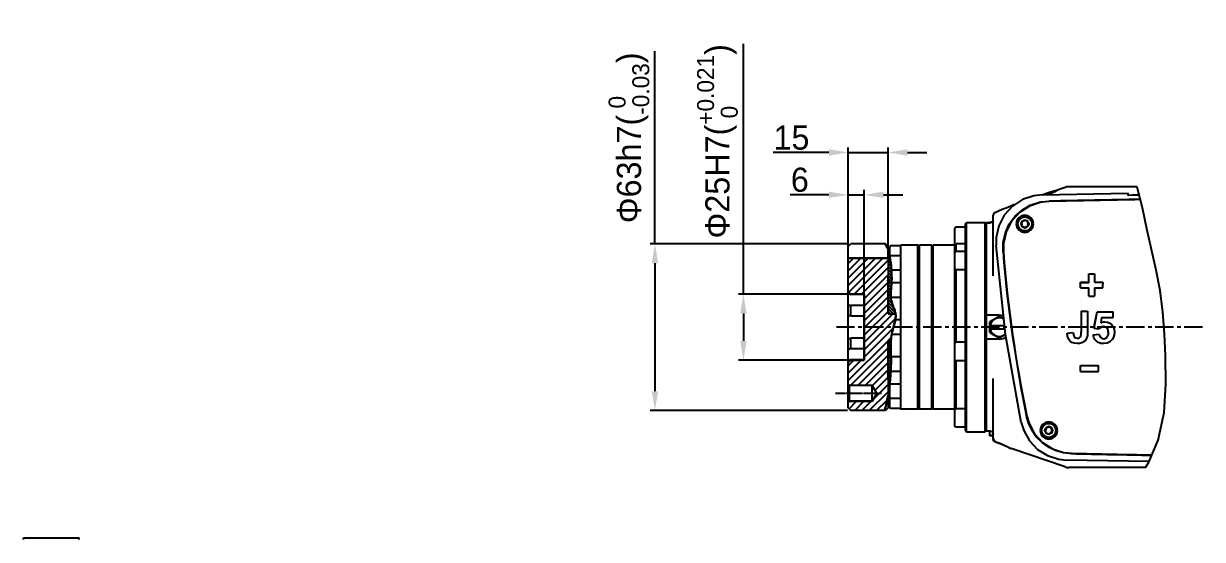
# Model space of a CAD drawing. Header units: millimetres. Extents: x 4086 to 10416, y 123 to 1549.
# Drawn here: x 7366.2 to 7854.1, y 945.1 to 1158.5 of the extents above; entities that cross this region are included whole.
import ezdxf

# ---------------------------------------------------------------- set-up
doc = ezdxf.new("R2010")
doc.units = ezdxf.units.MM
doc.linetypes.add('CENTER', pattern=[0.6, 0.375, -0.075, 0.075, -0.075])
doc.layers.add('外形图', color=7, linetype='Continuous')
doc.layers.add('尺寸标注', color=7, linetype='Continuous')
doc.styles.add('思源黑', font='SourceHanSansCN-Normal.ttf')
doc.dimstyles.new('尺寸标注_1_4比例中六', dxfattribs={"dimtxt": 10, "dimasz": 8, "dimexe": 2, "dimexo": 1.5, "dimgap": 1, "dimtad": 1, "dimdec": 1, "dimlfac": 4, "dimdsep": 46, "dimtxsty": '思源黑', "dimcen": 0.09, "dimadec": 0, "dimazin": 0, "dimtp": 0.01, "dimtm": 0.01, "dimtfac": 1, "dimtdec": 1, "dimtofl": 0, "dimtmove": 0, "dimatfit": 3, "dimfxl": 1, "dimtolj": 1, "dimarcsym": 0})
doc.dimstyles.new('尺寸标注_1_6比例中六', dxfattribs={"dimtxt": 10, "dimasz": 8, "dimexe": 2, "dimexo": 1.5, "dimgap": 1, "dimtad": 1, "dimdec": 1, "dimlfac": 6, "dimdsep": 46, "dimtxsty": '思源黑', "dimcen": 0.09, "dimadec": 0, "dimazin": 0, "dimtp": 0.01, "dimtm": 0.01, "dimtfac": 1, "dimtdec": 1, "dimtofl": 0, "dimtmove": 0, "dimatfit": 3, "dimfxl": 1, "dimtolj": 1, "dimarcsym": 0})

# ---------------------------------------------------------------- blocks, each defined once
blk = doc.blocks.new('*D810')
at = {"layer": 'Defpoints', "color": 0}
for p in [(7723.96, 1105.22), (7707.52, 1060.46), (7723.96, 1060.46)]:
    blk.add_point(p, dxfattribs=at)
at = {"layer": '尺寸标注', "color": 0, "lineweight": -2}
for p, q in [((7699.52, 1105.22), (7676.47, 1105.22)), ((7707.52, 1061.96), (7707.52, 1107.22)), ((7723.96, 1061.96), (7723.96, 1107.22)), ((7731.96, 1105.22), (7739.96, 1105.22))]:
    blk.add_line(p, q, dxfattribs=at)
at = {"layer": '尺寸标注', "color": 0}
for points in [[(7699.52, 1103.89), (7699.52, 1106.56), (7707.52, 1105.22)], [(7731.96, 1106.56), (7731.96, 1103.89), (7723.96, 1105.22)]]:
    blk.add_solid(points, dxfattribs=at)
at = {"layer": '尺寸标注', "color": 0, "insert": (7684, 1111.31), "char_height": 10, "attachment_point": 5, "rotation": 360, "style": '思源黑'}
blk.add_mtext('\\A1;15', dxfattribs=at)
blk = doc.blocks.new('*D811')
at = {"layer": 'Defpoints', "color": 0}
for p in [(7707.52, 1087.69), (7707.52, 1050.67), (7714.09, 1041.47)]:
    blk.add_point(p, dxfattribs=at)
at = {"layer": '尺寸标注', "color": 0, "lineweight": -2}
for p, q in [((7707.52, 1052.17), (7707.52, 1089.69)), ((7714.09, 1042.97), (7714.09, 1089.69)), ((7699.52, 1087.69), (7683.4, 1087.69)), ((7722.09, 1087.69), (7730.09, 1087.69))]:
    blk.add_line(p, q, dxfattribs=at)
at = {"layer": '尺寸标注', "color": 0}
for points in [[(7699.52, 1086.36), (7699.52, 1089.02), (7707.52, 1087.69)], [(7722.09, 1089.02), (7722.09, 1086.36), (7714.09, 1087.69)]]:
    blk.add_solid(points, dxfattribs=at)
at = {"layer": '尺寸标注', "color": 0, "insert": (7687.46, 1093.87), "char_height": 10, "attachment_point": 5, "style": '思源黑'}
blk.add_mtext('\\A1;6', dxfattribs=at)
blk = doc.blocks.new('*D812')
at = {"layer": 'Defpoints', "color": 0}
for p in [(7714.1, 1046.62), (7664.1, 1019.23), (7714.87, 1019.23)]:
    blk.add_point(p, dxfattribs=at)
at = {"layer": '外形图', "color": 0, "lineweight": -2}
for p, q in [((7664.1, 1046.62), (7664.1, 1150.19)), ((7712.6, 1046.62), (7662.1, 1046.62)), ((7664.1, 1038.62), (7664.1, 1027.23)), ((7713.37, 1019.23), (7662.1, 1019.23))]:
    blk.add_line(p, q, dxfattribs=at)
at = {"layer": '外形图', "color": 0}
for points in [[(7665.44, 1038.62), (7662.77, 1038.62), (7664.1, 1046.62)], [(7662.77, 1027.23), (7665.44, 1027.23), (7664.1, 1019.23)]]:
    blk.add_solid(points, dxfattribs=at)
at = {"layer": '外形图', "color": 0, "insert": (7653.35, 1109.83), "char_height": 10, "attachment_point": 5, "rotation": 90, "style": '思源黑'}
blk.add_mtext('\\A1;Φ25H7{\\A1;\\C0;({\\H0.7x;\\S+0.021^  0;})}', dxfattribs=at)
blk = doc.blocks.new('*D818')
at = {"color": 0, "lineweight": -2}
for p, q in [((7627.49, 1067.37), (7627.49, 1147.16)), ((7707.12, 1067.37), (7625.49, 1067.37)), ((7627.49, 1059.37), (7627.49, 1006.41)), ((7707.12, 998.41), (7625.49, 998.41))]:
    blk.add_line(p, q, dxfattribs=at)
at = {"color": 0}
for points in [[(7628.82, 1059.37), (7626.16, 1059.37), (7627.49, 1067.37)], [(7626.16, 1006.41), (7628.82, 1006.41), (7627.49, 998.41)]]:
    blk.add_solid(points, dxfattribs=at)
at = {"layer": 'Defpoints', "color": 0}
for p in [(7708.62, 1067.37), (7627.49, 998.41), (7708.62, 998.41)]:
    blk.add_point(p, dxfattribs=at)
at = {"color": 0, "insert": (7616.73, 1111.27), "char_height": 10, "attachment_point": 5, "rotation": 90, "style": '思源黑'}
blk.add_mtext('\\A1;\\A1;{Φ}63h7{\\C0;({\\H0.7x;\\S 0^ -0.03;})}', dxfattribs=at)

msp = doc.modelspace()

# ---------------------------------------------------------------- hatches: boundary and pattern name
at = {"layer": '外形图', "linetype": 'Continuous'}
h = msp.add_hatch(dxfattribs=at)
h.set_pattern_fill('DEFAULT__68', color=256, scale=0.25, style=0, pattern_type=0)
h.set_pattern_definition([(45, (6980.1777, 1396.4535), (-1.5120957, 1.5120957), [])])
edge = h.paths.add_edge_path(flags=0)
edge.add_line((7719.357, 1005.531), (7717.382, 1008.818))
edge.add_line((7717.382, 1008.818), (7708.068, 1008.818))
edge.add_line((7708.068, 1008.818), (7707.52, 1009.366))
edge.add_line((7707.52, 1009.366), (7707.52, 1018.595))
edge.add_line((7707.52, 1018.595), (7708.616, 1019.228))
edge.add_line((7708.616, 1019.228), (7714.094, 1019.228))
edge.add_line((7714.094, 1019.228), (7714.094, 1046.622))
edge.add_line((7714.094, 1046.622), (7708.616, 1046.622))
edge.add_line((7708.616, 1046.622), (7707.52, 1047.254))
edge.add_line((7707.52, 1047.254), (7707.52, 1061.414))
edge.add_line((7707.52, 1061.414), (7723.956, 1061.414))
edge.add_line((7723.956, 1061.414), (7723.956, 1038.404))
edge.add_line((7723.956, 1038.404), (7727.07, 1038.404))
edge.add_spline(control_points=[(7727.07, 1038.404), (7727.132, 1038.033), (7727.186, 1037.258), (7727.057, 1036.032), (7726.725, 1034.63), (7726.247, 1033.104), (7725.75, 1031.427), (7725.352, 1029.564), (7725.201, 1028.175), (7725.15, 1027.446)], knot_values=[0, 0, 0, 0, 6.3965269, 12.7930538, 19.1895806, 25.5861075, 31.9826344, 38.3791613, 44.7756882, 44.7756882, 44.7756882, 44.7756882], weights=[1, 1, 1, 1, 1, 1, 1, 1, 1, 1], degree=3, periodic=0)
edge.add_line((7725.15, 1027.446), (7723.956, 1027.446))
edge.add_line((7723.956, 1027.446), (7723.956, 1004.657))
edge.add_spline(control_points=[(7723.956, 1004.657), (7723.815, 1003.845), (7723.518, 1002.3), (7723.045, 1000.224), (7722.672, 998.988), (7722.474, 998.409)], knot_values=[0, 0, 0, 0, 8.5704251, 17.1408502, 25.7112753, 25.7112753, 25.7112753, 25.7112753], weights=[1, 1, 1, 1, 1, 1], degree=3, periodic=0)
edge.add_line((7722.474, 998.409), (7708.616, 998.409))
edge.add_line((7708.616, 998.409), (7707.52, 999.504))
edge.add_line((7707.52, 999.504), (7707.52, 1001.696))
edge.add_line((7707.52, 1001.696), (7708.068, 1002.244))
edge.add_line((7708.068, 1002.244), (7717.382, 1002.244))
edge.add_line((7717.382, 1002.244), (7719.357, 1005.531))
h = msp.add_hatch(dxfattribs=at)
h.set_pattern_fill('DEFAULT__72', color=256, scale=0.25, style=0, pattern_type=0)
h.set_pattern_definition([(315, (6980.1777, 1396.4535), (0.6198494, 0.6198494), [])])
edge = h.paths.add_edge_path(flags=0)
edge.add_line((7724.723, 1060.045), (7725.063, 1060.045))
edge.add_spline(control_points=[(7725.063, 1060.045), (7725.17, 1059.045), (7725.34, 1057.071), (7725.491, 1054.004), (7725.455, 1051.377), (7725.257, 1049.025), (7725.034, 1046.899), (7725.054, 1045.017), (7725.41, 1043.297), (7726.135, 1041.399), (7726.756, 1039.806), (7726.989, 1038.848), (7727.07, 1038.404)], knot_values=[0, 0, 0, 0, 8.7901332, 17.5802665, 26.3703997, 35.1605329, 43.9506661, 52.7407994, 61.5309326, 70.3210658, 79.1111991, 87.9013323, 87.9013323, 87.9013323, 87.9013323], weights=[1, 1, 1, 1, 1, 1, 1, 1, 1, 1, 1, 1, 1], degree=3, periodic=0)
edge.add_line((7727.07, 1038.404), (7724.504, 1038.404))
edge.add_line((7724.504, 1038.404), (7723.956, 1038.951))
edge.add_line((7723.956, 1038.951), (7723.956, 1051.826))
edge.add_line((7723.956, 1051.826), (7724.504, 1051.826))
edge.add_line((7724.504, 1051.826), (7724.504, 1052.078))
edge.add_spline(control_points=[(7724.504, 1052.078), (7724.472, 1052.034), (7724.399, 1051.966), (7724.246, 1051.921), (7724.092, 1051.95), (7723.966, 1052.045), (7723.896, 1052.186), (7723.896, 1052.343), (7723.966, 1052.484), (7724.092, 1052.579), (7724.246, 1052.608), (7724.399, 1052.564), (7724.472, 1052.496), (7724.504, 1052.452)], knot_values=[0, 0, 0, 0, 0.6131393, 1.2262787, 1.839418, 2.4525573, 3.0656967, 3.678836, 4.2919753, 4.9051147, 5.518254, 6.1313934, 6.7445327, 6.7445327, 6.7445327, 6.7445327], weights=[1, 1, 1, 1, 1, 1, 1, 1, 1, 1, 1, 1, 1, 1], degree=3, periodic=0)
edge.add_line((7724.504, 1052.452), (7724.504, 1052.703))
edge.add_line((7724.504, 1052.703), (7723.956, 1052.703))
edge.add_line((7723.956, 1052.703), (7723.956, 1053.634))
edge.add_line((7723.956, 1053.634), (7724.066, 1053.744))
edge.add_line((7724.066, 1053.744), (7724.175, 1053.744))
edge.add_line((7724.175, 1053.744), (7724.175, 1059.497))
edge.add_line((7724.175, 1059.497), (7724.723, 1060.045))
edge = h.paths.add_edge_path(flags=0)
edge.add_line((7724.504, 1027.446), (7725.151, 1027.446))
edge.add_spline(control_points=[(7725.151, 1027.446), (7725.103, 1026.66), (7725.047, 1025.009), (7725.119, 1022.285), (7725.224, 1019.346), (7725.194, 1016.063), (7724.967, 1012.519), (7724.616, 1009.145), (7724.36, 1007.211), (7724.221, 1006.307)], knot_values=[0, 0, 0, 0, 12.110258, 24.220516, 36.330774, 48.441032, 60.5512899, 72.6615479, 84.7718059, 84.7718059, 84.7718059, 84.7718059], weights=[1, 1, 1, 1, 1, 1, 1, 1, 1, 1], degree=3, periodic=0)
edge.add_line((7724.221, 1006.307), (7724.175, 1006.353))
edge.add_line((7724.175, 1006.353), (7724.175, 1012.106))
edge.add_line((7724.175, 1012.106), (7724.066, 1012.106))
edge.add_line((7724.066, 1012.106), (7723.956, 1012.215))
edge.add_line((7723.956, 1012.215), (7723.956, 1013.147))
edge.add_line((7723.956, 1013.147), (7724.504, 1013.147))
edge.add_line((7724.504, 1013.147), (7724.504, 1013.398))
edge.add_spline(control_points=[(7724.504, 1013.398), (7724.472, 1013.354), (7724.399, 1013.286), (7724.246, 1013.241), (7724.092, 1013.27), (7723.966, 1013.365), (7723.896, 1013.506), (7723.896, 1013.664), (7723.966, 1013.804), (7724.092, 1013.899), (7724.246, 1013.928), (7724.399, 1013.884), (7724.472, 1013.816), (7724.504, 1013.772)], knot_values=[0, 0, 0, 0, 0.6131393, 1.2262787, 1.839418, 2.4525573, 3.0656967, 3.678836, 4.2919753, 4.9051147, 5.518254, 6.1313934, 6.7445327, 6.7445327, 6.7445327, 6.7445327], weights=[1, 1, 1, 1, 1, 1, 1, 1, 1, 1, 1, 1, 1, 1], degree=3, periodic=0)
edge.add_line((7724.504, 1013.772), (7724.504, 1014.023))
edge.add_line((7724.504, 1014.023), (7723.956, 1014.023))
edge.add_line((7723.956, 1014.023), (7723.956, 1026.898))
edge.add_line((7723.956, 1026.898), (7724.504, 1027.446))
edge = h.paths.add_edge_path(flags=0)
edge.add_line((7724.723, 1061.633), (7724.856, 1061.633))
edge.add_arc((7699.209, 1057.541), 25.972, 6.91902, 9.06723)
edge.add_spline(control_points=[(7724.992, 1060.669), (7724.936, 1060.703), (7724.841, 1060.783), (7724.745, 1060.952), (7724.724, 1061.075), (7724.723, 1061.14)], knot_values=[0, 0, 0, 0, 0.7563763, 1.5127526, 2.269129, 2.269129, 2.269129, 2.269129], weights=[1, 1, 1, 1, 1, 1], degree=3, periodic=0)
edge.add_line((7724.723, 1061.14), (7724.723, 1061.633))

# ---------------------------------------------------------------- linework, layer by layer
for p, q in [((7787.507, 1087.683), (7788.524, 1088.025)), ((7787.761, 1087.712), (7823.341, 1088.426)), ((7788.033, 1087.76), (7788.653, 1087.921)), ((7788.524, 1088.025), (7789.917, 1088.48)), ((7788.653, 1087.921), (7789.023, 1087.98)), ((7789.684, 1088.297), (7788.892, 1088.043)), ((7789.145, 1087.936), (7789.013, 1087.779)), ((7789.023, 1087.98), (7789.144, 1087.946)), ((7789.144, 1087.946), (7789.145, 1087.936)), ((7790.408, 1088.52), (7789.684, 1088.297)), ((7789.917, 1088.48), (7791.178, 1088.88)), ((7790.266, 1088.174), (7790.694, 1088.324)), ((7790.356, 1088.095), (7790.266, 1088.174)), ((7790.446, 1088.004), (7790.356, 1088.095)), ((7791.018, 1088.696), (7790.408, 1088.52)), ((7790.535, 1087.902), (7790.446, 1088.004)), ((7791.499, 1088.259), (7790.535, 1087.902)), ((7790.694, 1088.324), (7791.073, 1088.466)), ((7791.331, 1088.774), (7791.018, 1088.696)), ((7791.073, 1088.466), (7791.376, 1088.591)), ((7791.178, 1088.88), (7792.213, 1089.189)), ((7791.413, 1088.794), (7791.331, 1088.774)), ((7791.376, 1088.591), (7791.574, 1088.686)), ((7791.505, 1088.261), (7791.499, 1088.259)), ((7792.328, 1088.595), (7791.505, 1088.261)), ((7791.574, 1088.686), (7791.696, 1088.761)), ((7791.696, 1088.761), (7791.737, 1088.812)), ((7791.737, 1088.812), (7791.867, 1088.408)), ((7792.213, 1089.189), (7793.101, 1089.424)), ((7792.966, 1088.885), (7792.328, 1088.595)), ((7797.244, 1090.774), (7792.836, 1089.266)), ((7793.432, 1089.131), (7792.966, 1088.885)), ((7793.101, 1089.424), (7793.633, 1089.514)), ((7793.715, 1089.321), (7793.432, 1089.131)), ((7793.633, 1089.514), (7793.807, 1089.467)), ((7793.809, 1089.452), (7793.715, 1089.321)), ((7793.755, 1089.58), (7793.755, 1089.697)), ((7793.807, 1089.467), (7793.809, 1089.452)), ((7826.949, 1091), (7798.8, 1091)), ((7823.341, 1087.458), (7823.341, 1088.423)), ((7827.041, 1090.809), (7826.949, 1091)), ((7829.309, 1082.368), (7827.041, 1090.809)), ((7827.724, 1088.268), (7827.724, 1087.539)), ((7779.552, 1085.729), (7775.4, 1083.001)), ((7776.353, 1083.627), (7775.675, 1083.395)), ((7775.675, 1083.348), (7775.675, 1083.395)), ((7779.625, 1085.754), (7777.566, 1084.424)), ((7782.57, 1083.058), (7778.431, 1080.39)), ((7779.412, 1081.362), (7782.832, 1083.343)), ((7784.249, 1087.32), (7779.552, 1085.729)), ((7787.265, 1084.597), (7782.57, 1083.058)), ((7782.832, 1083.343), (7786.58, 1084.589)), ((7787.761, 1087.712), (7784.249, 1087.32)), ((7786.58, 1084.589), (7790.486, 1085.06)), ((7790.608, 1084.952), (7787.265, 1084.597)), ((7789.013, 1087.779), (7788.945, 1087.736)), ((7790.486, 1085.06), (7790.606, 1085.063)), ((7824.798, 1087.485), (7823.341, 1087.458)), ((7826.259, 1087.512), (7824.798, 1087.485)), ((7827.724, 1087.539), (7826.259, 1087.512)), ((7767.539, 1079.682), (7767.457, 1079.266)), ((7767.457, 1054.199), (7767.457, 1079.266)), ((7767.774, 1080.037), (7767.539, 1079.682)), ((7768.125, 1080.276), (7767.774, 1080.037)), ((7772.072, 1079.31), (7769.789, 1074.902)), ((7775.4, 1083.001), (7772.072, 1079.31)), ((7774.136, 1075.53), (7776.47, 1078.72)), ((7778.431, 1080.39), (7775.112, 1076.757)), ((7776.47, 1078.72), (7779.412, 1081.362)), ((7778.088, 1078.177), (7777.316, 1077.022)), ((7779.243, 1078.949), (7778.088, 1078.177)), ((7780.606, 1079.22), (7779.243, 1078.949)), ((7781.969, 1078.949), (7780.606, 1079.22)), ((7783.124, 1078.177), (7781.969, 1078.949)), ((7783.896, 1077.022), (7783.124, 1078.177)), ((7831.057, 1073.656), (7829.309, 1082.368)), ((7751.588, 1073.928), (7751.569, 1073.786)), ((7751.569, 1067.211), (7751.569, 1073.786)), ((7751.642, 1074.06), (7751.588, 1073.928)), ((7751.729, 1074.173), (7751.642, 1074.06)), ((7751.843, 1074.26), (7751.729, 1074.173)), ((7751.975, 1074.315), (7751.843, 1074.26)), ((7752.117, 1074.334), (7751.975, 1074.315)), ((7755.952, 1074.334), (7752.117, 1074.334)), ((7755.952, 1075.659), (7756.5, 1076.207)), ((7755.952, 990.191), (7755.952, 1075.659)), ((7756.5, 989.643), (7756.5, 1076.207)), ((7756.5, 1076.207), (7764.17, 1076.207)), ((7764.17, 989.643), (7764.17, 1076.207)), ((7764.718, 1075.659), (7764.17, 1076.207)), ((7765.97, 1076.286), (7764.718, 1076.151)), ((7764.718, 989.924), (7764.718, 1076.151)), ((7764.718, 1076.151), (7766.362, 1076.151)), ((7767.197, 1076.539), (7765.97, 1076.286)), ((7766.674, 1076.197), (7766.362, 1076.151)), ((7766.96, 1076.329), (7766.674, 1076.197)), ((7767.197, 1076.539), (7766.96, 1076.329)), ((7767.387, 1076.862), (7767.197, 1076.539)), ((7767.457, 1077.248), (7767.387, 1076.862)), ((7769.789, 1074.902), (7768.69, 1070.075)), ((7772.505, 1071.927), (7774.136, 1075.53)), ((7775.112, 1076.757), (7772.824, 1072.385)), ((7777.316, 1077.022), (7777.045, 1075.659)), ((7777.045, 1075.659), (7777.316, 1074.296)), ((7777.316, 1074.296), (7778.088, 1073.141)), ((7780.606, 1077.231), (7779.245, 1076.445)), ((7779.245, 1076.445), (7779.245, 1074.873)), ((7779.245, 1074.873), (7780.606, 1074.087)), ((7781.968, 1076.445), (7780.606, 1077.231)), ((7780.606, 1074.087), (7781.968, 1074.873)), ((7781.968, 1074.873), (7781.968, 1076.445)), ((7783.124, 1073.141), (7783.896, 1074.296)), ((7784.168, 1075.659), (7783.896, 1077.022)), ((7783.896, 1074.296), (7784.168, 1075.659)), ((7832.989, 1065.019), (7831.057, 1073.656)), ((7768.69, 1070.075), (7768.65, 1066.685)), ((7771.641, 1068.081), (7772.505, 1071.927)), ((7772.824, 1072.385), (7771.715, 1067.549)), ((7778.088, 1073.141), (7779.244, 1072.369)), ((7779.244, 1072.369), (7780.607, 1072.098)), ((7780.607, 1072.098), (7781.969, 1072.369)), ((7781.969, 1072.369), (7783.124, 1073.141)), ((7707.52, 1066.273), (7708.616, 1067.371)), ((7707.52, 1037.687), (7707.52, 1066.273)), ((7722.86, 1067.371), (7708.616, 1067.371)), ((7723.899, 1065.453), (7722.782, 1067.371)), ((7722.86, 1067.237), (7722.86, 1067.371)), ((7723.956, 1066.273), (7722.86, 1067.371)), ((7723.956, 1065.235), (7723.899, 1065.453)), ((7723.956, 1066.273), (7723.956, 1038.404)), ((7724.765, 1066.281), (7724.723, 1066.071)), ((7724.723, 1060.045), (7724.723, 1066.071)), ((7724.884, 1066.459), (7724.765, 1066.281)), ((7725.061, 1066.577), (7724.884, 1066.459)), ((7725.271, 1066.619), (7725.061, 1066.577)), ((7729.106, 1066.619), (7725.271, 1066.619)), ((7729.106, 1066.783), (7729.216, 1066.893)), ((7729.106, 1066.783), (7729.106, 999.066)), ((7729.216, 998.957), (7729.216, 1066.893)), ((7736.338, 1066.893), (7729.216, 1066.893)), ((7736.338, 998.957), (7736.338, 1066.893)), ((7736.557, 1066.674), (7736.338, 1066.893)), ((7736.557, 999.176), (7736.557, 1066.674)), ((7736.776, 1066.266), (7736.557, 1066.266)), ((7736.776, 1066.674), (7736.996, 1066.893)), ((7736.776, 1066.674), (7736.776, 999.176)), ((7736.995, 998.957), (7736.996, 1066.893)), ((7742.036, 1066.893), (7736.996, 1066.893)), ((7742.036, 998.957), (7742.036, 1066.893)), ((7742.255, 1066.674), (7742.036, 1066.893)), ((7742.255, 999.176), (7742.255, 1066.674)), ((7742.474, 1066.345), (7742.255, 1066.345)), ((7742.474, 1066.674), (7742.693, 1066.893)), ((7742.474, 1066.674), (7742.474, 999.176)), ((7742.693, 998.957), (7742.693, 1066.893)), ((7751.569, 1066.893), (7742.693, 1066.893)), ((7751.569, 1066.893), (7752.117, 1067.441)), ((7751.588, 1067.069), (7751.569, 1067.211)), ((7751.569, 998.957), (7751.569, 1066.893)), ((7751.588, 1063.86), (7751.569, 1063.718)), ((7751.634, 1066.958), (7751.588, 1067.069)), ((7751.642, 1063.992), (7751.588, 1063.86)), ((7751.729, 1064.105), (7751.642, 1063.992)), ((7751.843, 1064.192), (7751.729, 1064.105)), ((7751.975, 1064.247), (7751.843, 1064.192)), ((7752.117, 1064.266), (7751.975, 1064.247)), ((7752.117, 1064.266), (7752.117, 1067.441)), ((7755.952, 1067.441), (7752.117, 1067.441)), ((7755.952, 1064.266), (7752.117, 1064.266)), ((7772.632, 1029.88), (7768.65, 1066.685)), ((7771.562, 1064.137), (7771.641, 1068.081)), ((7771.715, 1067.549), (7771.682, 1064.023)), ((7834.952, 1056.526), (7832.989, 1065.019)), ((7707.52, 1047.254), (7707.52, 1061.414)), ((7707.52, 1061.414), (7723.956, 1061.414)), ((7723.956, 1061.414), (7707.52, 1061.414)), ((7723.956, 1061.414), (7723.956, 1038.404)), ((7724.175, 1059.497), (7724.723, 1060.045)), ((7724.723, 1060.045), (7724.175, 1059.497)), ((7724.175, 1053.744), (7724.175, 1059.497)), ((7724.175, 1053.744), (7724.175, 1059.497)), ((7724.79, 1062.053), (7724.723, 1062.308)), ((7724.723, 1061.14), (7724.723, 1061.633)), ((7724.723, 1061.633), (7724.856, 1061.633)), ((7724.839, 1061.633), (7724.723, 1061.633)), ((7724.723, 1060.045), (7725.063, 1060.045)), ((7724.723, 1060.045), (7725.027, 1060.045)), ((7724.765, 1062.17), (7724.762, 1062.158)), ((7724.884, 1062.348), (7724.765, 1062.17)), ((7724.839, 1061.633), (7724.79, 1062.053)), ((7724.95, 1060.697), (7724.839, 1061.633)), ((7725.061, 1062.467), (7724.884, 1062.348)), ((7725.209, 1058.496), (7724.95, 1060.697)), ((7725.271, 1062.509), (7725.061, 1062.467)), ((7729.106, 1062.509), (7725.271, 1062.509)), ((7725.349, 1056.482), (7725.209, 1058.496)), ((7725.405, 1055.669), (7725.349, 1056.482)), ((7729.106, 1056.482), (7725.349, 1056.482)), ((7725.469, 1052.887), (7725.405, 1055.669)), ((7751.588, 1057.002), (7751.569, 1057.143)), ((7751.642, 1056.869), (7751.588, 1057.002)), ((7751.729, 1056.756), (7751.642, 1056.869)), ((7751.843, 1056.669), (7751.729, 1056.756)), ((7751.975, 1056.614), (7751.843, 1056.669)), ((7752.117, 1056.595), (7751.975, 1056.614)), ((7752.117, 1026.692), (7752.117, 1056.595)), ((7755.952, 1056.595), (7752.117, 1056.595)), ((7807.061, 1053.83), (7807.062, 1054.968)), ((7807.061, 1054.968), (7809.357, 1054.968)), ((7807.061, 1052.69), (7807.061, 1053.83)), ((7807.062, 1054.968), (7807.1, 1054.88)), ((7807.1, 1053.746), (7807.1, 1054.88)), ((7809.357, 1054.968), (7809.357, 1053.83)), ((7809.357, 1053.83), (7809.358, 1052.69)), ((7836.609, 1048.034), (7834.952, 1056.526)), ((7723.907, 1052.341), (7723.898, 1052.265)), ((7723.975, 1052.477), (7723.907, 1052.341)), ((7723.956, 1053.634), (7724.066, 1053.744)), ((7723.956, 1053.634), (7724.066, 1053.744)), ((7723.956, 1052.703), (7723.956, 1053.634)), ((7724.504, 1052.703), (7723.956, 1052.703)), ((7724.504, 1052.703), (7723.956, 1052.703)), ((7723.956, 1038.951), (7723.956, 1051.826)), ((7723.956, 1051.826), (7724.504, 1051.826)), ((7724.504, 1051.826), (7723.956, 1051.826)), ((7724.096, 1052.568), (7723.975, 1052.477)), ((7724.066, 1053.744), (7724.175, 1053.744)), ((7724.175, 1053.744), (7724.066, 1053.744)), ((7724.246, 1052.596), (7724.096, 1052.568)), ((7724.392, 1052.554), (7724.246, 1052.596)), ((7724.504, 1052.452), (7724.392, 1052.554)), ((7724.504, 1052.452), (7724.504, 1052.703)), ((7724.504, 1052.703), (7724.504, 1052.452)), ((7724.504, 1051.826), (7724.504, 1052.078)), ((7724.504, 1052.078), (7724.504, 1051.826)), ((7725.161, 1048.169), (7725.347, 1050.104)), ((7725.347, 1050.104), (7725.398, 1051.279)), ((7725.398, 1051.279), (7725.469, 1052.887)), ((7729.106, 1051.279), (7725.398, 1051.279)), ((7803.617, 1049.192), (7803.617, 1051.551)), ((7803.617, 1051.551), (7803.657, 1051.476)), ((7803.617, 1051.551), (7807.061, 1051.551)), ((7803.617, 1049.192), (7807.061, 1049.192)), ((7803.657, 1051.476), (7807.1, 1051.476)), ((7807.061, 1051.551), (7807.061, 1052.69)), ((7807.061, 1051.551), (7807.099, 1051.476)), ((7807.061, 1048.053), (7807.062, 1049.192)), ((7807.099, 1051.476), (7807.1, 1052.611)), ((7807.1, 1052.611), (7807.1, 1053.746)), ((7809.357, 1051.551), (7812.811, 1051.551)), ((7809.357, 1049.192), (7809.357, 1048.053)), ((7809.357, 1049.192), (7812.811, 1049.192)), ((7809.358, 1052.69), (7809.358, 1051.551)), ((7812.81, 1051.551), (7812.811, 1050.765)), ((7812.811, 1049.192), (7812.811, 1050.765)), ((7708.616, 1046.622), (7707.52, 1047.254)), ((7708.616, 1046.622), (7707.52, 1047.254)), ((7707.52, 1047.01), (7707.884, 1046.806)), ((7707.884, 1046.806), (7708.25, 1046.598)), ((7708.25, 1046.598), (7708.616, 1046.39)), ((7714.094, 1046.622), (7708.616, 1046.622)), ((7708.616, 1046.39), (7708.616, 1046.622)), ((7714.094, 1046.622), (7708.616, 1046.622)), ((7714.094, 1046.39), (7708.616, 1046.39)), ((7714.094, 1019.228), (7714.094, 1046.622)), ((7714.094, 1046.622), (7714.094, 1019.228)), ((7725.051, 1046.235), (7725.161, 1048.169)), ((7725.13, 1045.28), (7725.051, 1046.235)), ((7725.209, 1044.327), (7725.13, 1045.28)), ((7725.271, 1045.252), (7725.13, 1045.28)), ((7725.856, 1042.151), (7725.209, 1044.327)), ((7729.106, 1045.252), (7725.271, 1045.252)), ((7807.061, 1046.914), (7807.061, 1048.053)), ((7807.061, 1045.775), (7807.061, 1046.914)), ((7807.061, 1045.775), (7809.357, 1045.775)), ((7809.357, 1048.053), (7809.358, 1046.914)), ((7809.358, 1046.914), (7809.358, 1045.775)), ((7837.731, 1039.171), (7836.609, 1048.034)), ((7708.616, 1037.484), (7708.616, 1041.83)), ((7714.094, 1041.83), (7708.616, 1041.83)), ((7726.655, 1040.007), (7725.856, 1042.151)), ((7727.135, 1037.861), (7726.655, 1040.007)), ((7803.906, 1039.499), (7806.551, 1039.499)), ((7803.909, 1039.499), (7803.949, 1039.473)), ((7809.162, 1032.476), (7810.453, 1039.32)), ((7809.199, 1032.478), (7810.49, 1039.294)), ((7810.453, 1039.32), (7810.49, 1039.294)), ((7810.453, 1039.32), (7817.117, 1039.32)), ((7810.49, 1039.294), (7817.151, 1039.294)), ((7817.117, 1036.961), (7817.118, 1039.32)), ((7838.374, 1030.191), (7837.731, 1039.171)), ((7707.52, 999.504), (7707.52, 1037.594)), ((7714.094, 1037.484), (7708.616, 1037.484)), ((7724.504, 1038.404), (7723.956, 1038.951)), ((7724.504, 1038.404), (7723.956, 1038.951)), ((7723.956, 1038.404), (7727.07, 1038.404)), ((7723.956, 1038.404), (7727.014, 1038.404)), ((7727.07, 1038.404), (7724.504, 1038.404)), ((7726.399, 1033.571), (7726.973, 1035.73)), ((7726.973, 1035.73), (7727.135, 1037.861)), ((7729.106, 1035.938), (7726.989, 1035.938)), ((7769.978, 1037.856), (7764.718, 1037.856)), ((7769.978, 1037.353), (7766.142, 1035.139)), ((7766.142, 1030.711), (7766.142, 1035.139)), ((7771.661, 1037.559), (7769.978, 1037.856)), ((7771.895, 1036.246), (7769.978, 1037.353)), ((7771.81, 1037.473), (7771.661, 1037.559)), ((7812.363, 1036.961), (7811.969, 1034.728)), ((7811.969, 1034.728), (7812.544, 1034.965)), ((7812.364, 1036.961), (7817.117, 1036.961)), ((7812.544, 1034.965), (7813.118, 1035.104)), ((7813.118, 1035.104), (7813.691, 1035.149)), ((7813.691, 1035.149), (7814.647, 1035.038)), ((7814.647, 1035.038), (7814.749, 1035.012)), ((7814.749, 1035.012), (7815.691, 1034.606)), ((7815.691, 1034.606), (7816.53, 1033.925)), ((7725.351, 1029.338), (7725.759, 1031.396)), ((7729.106, 1029.911), (7725.465, 1029.911)), ((7725.759, 1031.396), (7726.399, 1033.571)), ((7766.142, 1033.582), (7772.232, 1033.582)), ((7766.142, 1032.267), (7772.374, 1032.267)), ((7766.142, 1030.711), (7766.502, 1030.503)), ((7766.502, 1030.503), (7769.978, 1028.496)), ((7769.978, 1028.496), (7772.617, 1030.02)), ((7779.103, 993.43), (7772.632, 1029.88)), ((7798.138, 1030.413), (7800.641, 1030.7)), ((7798.248, 1029.165), (7798.138, 1030.413)), ((7798.291, 1029.179), (7798.181, 1030.423)), ((7800.641, 1030.7), (7800.683, 1030.11)), ((7800.683, 1030.11), (7800.78, 1029.57)), ((7800.78, 1029.57), (7800.967, 1029.1)), ((7803.732, 1029.332), (7803.838, 1029.846)), ((7803.838, 1029.846), (7803.89, 1030.403)), ((7803.89, 1030.403), (7803.906, 1031.005)), ((7806.44, 1029.443), (7806.26, 1028.666)), ((7806.526, 1030.284), (7806.44, 1029.443)), ((7806.551, 1031.176), (7806.526, 1030.284)), ((7808.857, 1029.731), (7811.368, 1029.992)), ((7809.109, 1028.69), (7808.857, 1029.732)), ((7809.162, 1032.476), (7809.199, 1032.479)), ((7809.162, 1032.476), (7811.207, 1032.18)), ((7809.199, 1032.479), (7811.243, 1032.183)), ((7811.797, 1032.707), (7811.207, 1032.18)), ((7811.368, 1029.992), (7811.483, 1029.466)), ((7811.483, 1029.466), (7811.694, 1029.01)), ((7812.448, 1033.031), (7811.797, 1032.707)), ((7813.153, 1033.14), (7812.448, 1033.031)), ((7813.697, 1033.071), (7813.153, 1033.14)), ((7813.732, 1033.07), (7813.188, 1033.139)), ((7814.167, 1032.866), (7813.697, 1033.071)), ((7814.202, 1032.866), (7813.732, 1033.07)), ((7814.561, 1032.53), (7814.167, 1032.866)), ((7814.596, 1032.532), (7814.202, 1032.866)), ((7814.876, 1032.03), (7814.561, 1032.53)), ((7814.91, 1032.034), (7814.596, 1032.532)), ((7815.054, 1031.412), (7814.876, 1032.03)), ((7815.055, 1029.981), (7814.877, 1029.322)), ((7815.089, 1031.418), (7814.91, 1032.034)), ((7815.108, 1030.718), (7815.054, 1031.412)), ((7815.108, 1030.718), (7815.055, 1029.981)), ((7815.143, 1030.727), (7815.089, 1031.418)), ((7816.53, 1033.925), (7817.176, 1033.036)), ((7817.176, 1033.036), (7817.568, 1031.983)), ((7817.595, 1029.712), (7817.284, 1028.754)), ((7817.568, 1031.983), (7817.7, 1030.763)), ((7817.7, 1030.763), (7817.595, 1029.712)), ((7838.744, 1021.13), (7838.374, 1030.191)), ((7708.616, 1024.019), (7708.616, 1028.365)), ((7714.094, 1028.365), (7708.616, 1028.365)), ((7723.956, 1026.898), (7724.504, 1027.446)), ((7723.956, 1027.446), (7723.956, 1004.657)), ((7725.15, 1027.446), (7723.956, 1027.446)), ((7724.504, 1027.446), (7723.956, 1026.898)), ((7723.956, 1027.446), (7723.956, 999.504)), ((7723.956, 1027.446), (7725.157, 1027.446)), ((7723.956, 1014.023), (7723.956, 1026.898)), ((7724.504, 1027.446), (7725.151, 1027.446)), ((7725.072, 1025.206), (7725.139, 1027.275)), ((7725.099, 1023.007), (7725.072, 1025.206)), ((7725.139, 1027.275), (7725.351, 1029.338)), ((7751.588, 1026.286), (7751.569, 1026.144)), ((7751.642, 1026.418), (7751.588, 1026.286)), ((7751.729, 1026.532), (7751.642, 1026.418)), ((7751.843, 1026.619), (7751.729, 1026.532)), ((7751.975, 1026.673), (7751.843, 1026.619)), ((7752.117, 1026.692), (7751.975, 1026.673)), ((7755.952, 1026.692), (7752.117, 1026.692)), ((7769.978, 1027.994), (7764.718, 1027.994)), ((7769.978, 1027.994), (7771.661, 1028.29)), ((7771.661, 1028.29), (7772.798, 1028.946)), ((7798.602, 1028.071), (7798.248, 1029.165)), ((7798.645, 1028.09), (7798.291, 1029.179)), ((7799.197, 1027.211), (7798.602, 1028.071)), ((7799.239, 1027.234), (7798.645, 1028.09)), ((7800.004, 1026.603), (7799.197, 1027.211)), ((7800.046, 1026.628), (7799.239, 1027.234)), ((7801.019, 1026.24), (7800.004, 1026.603)), ((7801.061, 1026.267), (7800.046, 1026.628)), ((7800.967, 1029.1), (7801.302, 1028.711)), ((7802.192, 1026.126), (7801.019, 1026.24)), ((7802.233, 1026.153), (7801.061, 1026.267)), ((7801.302, 1028.711), (7801.747, 1028.472)), ((7801.747, 1028.472), (7802.282, 1028.395)), ((7803.194, 1026.197), (7802.192, 1026.126)), ((7802.282, 1028.395), (7802.782, 1028.442)), ((7802.782, 1028.442), (7803.073, 1028.534)), ((7803.073, 1028.534), (7803.214, 1028.606)), ((7804.098, 1026.425), (7803.194, 1026.197)), ((7803.214, 1028.606), (7803.535, 1028.9)), ((7803.535, 1028.9), (7803.732, 1029.332)), ((7804.743, 1026.74), (7804.098, 1026.425)), ((7804.864, 1026.819), (7804.743, 1026.74)), ((7805.474, 1027.338), (7804.864, 1026.819)), ((7805.936, 1027.949), (7805.474, 1027.338)), ((7806.26, 1028.666), (7805.936, 1027.949)), ((7809.567, 1027.817), (7809.109, 1028.69)), ((7810.225, 1027.099), (7809.567, 1027.817)), ((7811.066, 1026.558), (7810.225, 1027.099)), ((7812.064, 1026.232), (7811.066, 1026.558)), ((7811.694, 1029.01), (7812.003, 1028.635)), ((7812.003, 1028.635), (7812.37, 1028.363)), ((7813.198, 1026.126), (7812.064, 1026.232)), ((7812.37, 1028.363), (7812.777, 1028.199)), ((7812.777, 1028.199), (7813.225, 1028.144)), ((7814.609, 1026.32), (7813.198, 1026.126)), ((7813.225, 1028.144), (7813.723, 1028.214)), ((7813.723, 1028.214), (7814.005, 1028.329)), ((7814.005, 1028.329), (7814.17, 1028.428)), ((7814.17, 1028.428), (7814.558, 1028.783)), ((7814.877, 1029.322), (7814.558, 1028.783)), ((7815.767, 1026.88), (7814.609, 1026.32)), ((7816.76, 1027.865), (7815.767, 1026.88)), ((7817.284, 1028.754), (7816.76, 1027.865)), ((7714.094, 1024.019), (7708.616, 1024.019)), ((7725.166, 1020.805), (7725.099, 1023.007)), ((7725.209, 1018.603), (7725.166, 1020.805)), ((7725.271, 1020.598), (7725.17, 1020.578)), ((7729.106, 1020.598), (7725.271, 1020.598)), ((7838.944, 1009.284), (7838.744, 1021.13)), ((7707.52, 1018.595), (7708.616, 1019.228)), ((7708.616, 1019.228), (7707.52, 1018.595)), ((7707.885, 1019.044), (7707.52, 1018.839)), ((7707.52, 1009.366), (7707.52, 1018.595)), ((7708.25, 1019.251), (7707.885, 1019.044)), ((7708.516, 1019.403), (7708.25, 1019.251)), ((7708.616, 1019.46), (7708.516, 1019.403)), ((7708.616, 1019.228), (7708.616, 1019.46)), ((7714.094, 1019.46), (7708.616, 1019.46)), ((7708.616, 1019.228), (7714.094, 1019.228)), ((7714.094, 1019.228), (7708.616, 1019.228)), ((7724.955, 1012.637), (7725.148, 1015.618)), ((7725.148, 1015.618), (7725.209, 1018.603)), ((7751.588, 1019.428), (7751.569, 1019.57)), ((7751.642, 1019.296), (7751.588, 1019.428)), ((7751.729, 1019.182), (7751.642, 1019.296)), ((7751.843, 1019.095), (7751.729, 1019.182)), ((7751.975, 1019.041), (7751.843, 1019.095)), ((7752.117, 1019.022), (7751.975, 1019.041)), ((7752.117, 999.186), (7752.117, 1019.022)), ((7755.952, 1019.022), (7752.117, 1019.022)), ((7803.617, 1014.517), (7803.617, 1017.037)), ((7803.617, 1017.037), (7811.044, 1017.037)), ((7811.043, 1014.517), (7811.044, 1017.037)), ((7723.907, 1013.509), (7723.898, 1013.585)), ((7723.975, 1013.373), (7723.907, 1013.509)), ((7724.504, 1014.023), (7723.956, 1014.023)), ((7724.504, 1014.023), (7723.956, 1014.023)), ((7723.956, 1012.215), (7723.956, 1013.147)), ((7723.956, 1013.147), (7724.504, 1013.147)), ((7724.504, 1013.147), (7723.956, 1013.147)), ((7724.066, 1012.106), (7723.956, 1012.215)), ((7723.956, 1012.215), (7724.066, 1012.106)), ((7724.096, 1013.281), (7723.975, 1013.373)), ((7724.175, 1012.106), (7724.066, 1012.106)), ((7724.175, 1012.106), (7724.066, 1012.106)), ((7724.246, 1013.254), (7724.096, 1013.281)), ((7724.175, 1006.353), (7724.175, 1012.106)), ((7724.175, 1006.353), (7724.175, 1012.106)), ((7724.392, 1013.295), (7724.246, 1013.254)), ((7724.504, 1013.398), (7724.392, 1013.295)), ((7724.504, 1013.772), (7724.504, 1014.023)), ((7724.504, 1014.023), (7724.504, 1013.772)), ((7724.504, 1013.147), (7724.504, 1013.398)), ((7724.504, 1013.398), (7724.504, 1013.147)), ((7724.659, 1009.661), (7724.723, 1010.306)), ((7724.723, 1010.306), (7724.955, 1012.637)), ((7724.723, 999.778), (7724.723, 1010.306)), ((7725.271, 1014.571), (7725.083, 1014.608)), ((7729.106, 1014.571), (7725.271, 1014.571)), ((7767.457, 986.795), (7767.457, 1011.65)), ((7803.617, 1014.517), (7811.044, 1014.517)), ((7708.068, 1008.818), (7707.52, 1009.366)), ((7708.068, 1008.818), (7707.52, 1009.366)), ((7717.382, 1008.818), (7708.068, 1008.818)), ((7708.068, 1002.244), (7708.068, 1008.818)), ((7717.382, 1008.818), (7708.068, 1008.818)), ((7719.357, 1005.531), (7717.382, 1008.818)), ((7717.382, 1002.244), (7717.382, 1008.818)), ((7719.357, 1005.531), (7717.382, 1008.818)), ((7717.382, 1002.244), (7719.357, 1005.531)), ((7719.357, 1005.531), (7717.382, 1002.244)), ((7724.221, 1006.307), (7724.175, 1006.353)), ((7724.175, 1006.353), (7724.723, 1005.805)), ((7724.216, 1006.312), (7724.273, 1006.658)), ((7724.273, 1006.658), (7724.659, 1009.661)), ((7724.765, 1009.029), (7724.723, 1008.82)), ((7724.884, 1009.207), (7724.765, 1009.029)), ((7725.061, 1009.326), (7724.884, 1009.207)), ((7725.271, 1009.368), (7725.061, 1009.326)), ((7729.106, 1009.368), (7725.271, 1009.368)), ((7838.218, 997.548), (7838.944, 1009.284)), ((7707.52, 1001.696), (7708.068, 1002.244)), ((7708.068, 1002.244), (7707.52, 1001.696)), ((7707.52, 999.504), (7707.52, 1001.696)), ((7708.068, 1002.244), (7717.382, 1002.244)), ((7717.382, 1002.244), (7708.068, 1002.244)), ((7722.86, 999.648), (7723.146, 1000.72)), ((7723.146, 1000.72), (7723.779, 1003.674)), ((7723.779, 1003.674), (7723.956, 1004.744)), ((7724.765, 1003.679), (7724.723, 1003.889)), ((7724.884, 1003.501), (7724.765, 1003.679)), ((7725.061, 1003.383), (7724.884, 1003.501)), ((7725.271, 1003.341), (7725.061, 1003.383)), ((7729.106, 1003.341), (7725.271, 1003.341)), ((7708.616, 998.409), (7707.52, 999.504)), ((7707.52, 999.504), (7708.616, 998.409)), ((7722.474, 998.409), (7708.616, 998.409)), ((7722.86, 998.409), (7708.616, 998.409)), ((7722.456, 998.409), (7722.769, 999.306)), ((7722.769, 999.306), (7722.86, 999.648)), ((7722.86, 998.409), (7722.86, 999.648)), ((7723.956, 999.504), (7722.86, 998.409)), ((7724.765, 999.569), (7724.723, 999.778)), ((7724.884, 999.391), (7724.765, 999.569)), ((7725.061, 999.272), (7724.884, 999.391)), ((7725.271, 999.23), (7725.061, 999.272)), ((7729.106, 999.23), (7725.271, 999.23)), ((7729.106, 999.066), (7729.216, 998.957)), ((7736.338, 998.957), (7729.216, 998.957)), ((7736.557, 999.176), (7736.338, 998.957)), ((7736.776, 999.583), (7736.557, 999.583)), ((7736.776, 999.176), (7736.995, 998.957)), ((7742.036, 998.957), (7736.995, 998.957)), ((7742.255, 999.176), (7742.036, 998.957)), ((7742.474, 999.504), (7742.255, 999.504)), ((7742.474, 999.176), (7742.693, 998.957)), ((7751.569, 998.957), (7742.693, 998.957)), ((7751.569, 998.957), (7751.634, 998.892)), ((7751.588, 998.78), (7751.569, 998.638)), ((7751.569, 992.064), (7751.569, 998.638)), ((7751.642, 998.912), (7751.588, 998.78)), ((7751.729, 999.026), (7751.642, 998.912)), ((7751.843, 999.113), (7751.729, 999.026)), ((7751.975, 999.168), (7751.843, 999.113)), ((7752.117, 999.186), (7751.975, 999.168)), ((7755.952, 999.186), (7752.117, 999.186)), ((7782.251, 992.903), (7781.326, 996.021)), ((7781.415, 996.135), (7782.334, 993.034)), ((7835.755, 986.112), (7838.218, 997.548)), ((7751.588, 991.922), (7751.569, 992.064)), ((7751.642, 991.79), (7751.588, 991.922)), ((7751.729, 991.676), (7751.642, 991.79)), ((7751.843, 991.589), (7751.729, 991.676)), ((7751.975, 991.535), (7751.843, 991.589)), ((7752.117, 991.516), (7751.975, 991.535)), ((7755.952, 991.516), (7752.117, 991.516)), ((7779.103, 993.43), (7780.102, 990.161)), ((7783.685, 989.975), (7782.251, 992.903)), ((7782.334, 993.034), (7784.637, 988.768)), ((7787.178, 991.553), (7786.907, 990.191)), ((7787.95, 992.709), (7787.178, 991.553)), ((7789.105, 993.481), (7787.95, 992.709)), ((7790.468, 993.752), (7789.105, 993.481)), ((7790.468, 991.763), (7789.106, 990.977)), ((7789.106, 990.977), (7789.106, 989.404)), ((7791.831, 993.481), (7790.468, 993.752)), ((7791.83, 990.977), (7790.468, 991.763)), ((7791.83, 989.404), (7791.83, 990.977)), ((7792.986, 992.709), (7791.831, 993.481)), ((7793.758, 991.553), (7792.986, 992.709)), ((7794.029, 990.191), (7793.758, 991.553)), ((7755.952, 990.191), (7756.5, 989.643)), ((7756.5, 989.643), (7764.17, 989.643)), ((7764.585, 990.058), (7764.17, 989.643)), ((7766.362, 989.924), (7764.718, 989.924)), ((7766.142, 988.014), (7766.142, 989.924)), ((7766.262, 988.14), (7766.142, 988.158)), ((7766.142, 988.014), (7766.199, 987.999)), ((7767.457, 987.999), (7766.199, 987.999)), ((7766.382, 988.123), (7766.262, 988.14)), ((7766.362, 989.924), (7766.909, 989.777)), ((7766.502, 988.107), (7766.382, 988.123)), ((7766.891, 988.061), (7766.502, 988.107)), ((7767.28, 988.027), (7766.891, 988.061)), ((7766.909, 989.777), (7767.31, 989.374)), ((7767.457, 988.018), (7767.28, 988.027)), ((7767.31, 989.374), (7767.457, 988.822)), ((7767.457, 986.795), (7767.539, 986.376)), ((7767.457, 986.545), (7767.458, 986.523)), ((7767.458, 986.523), (7767.458, 986.502)), ((7767.459, 986.481), (7767.458, 986.503)), ((7767.459, 986.482), (7767.461, 986.46)), ((7767.462, 986.44), (7767.46, 986.461)), ((7767.464, 986.42), (7767.462, 986.441)), ((7767.464, 986.421), (7767.467, 986.4)), ((7767.469, 986.382), (7767.467, 986.401)), ((7767.467, 986.4), (7767.47, 986.38)), ((7767.473, 986.361), (7767.469, 986.382)), ((7767.477, 986.341), (7767.473, 986.363)), ((7767.476, 986.344), (7767.48, 986.322)), ((7767.484, 986.306), (7767.48, 986.325)), ((7767.48, 986.322), (7767.484, 986.303)), ((7767.484, 986.306), (7767.489, 986.285)), ((7767.495, 986.261), (7767.488, 986.288)), ((7767.501, 986.241), (7767.494, 986.264)), ((7767.495, 986.261), (7767.502, 986.238)), ((7767.501, 986.241), (7767.509, 986.215)), ((7767.516, 986.195), (7767.508, 986.218)), ((7767.509, 986.215), (7767.516, 986.192)), ((7767.524, 986.17), (7767.516, 986.195)), ((7767.533, 986.148), (7767.523, 986.173)), ((7767.542, 986.127), (7767.532, 986.151)), ((7767.539, 986.376), (7767.775, 986.019)), ((7767.551, 986.105), (7767.541, 986.129)), ((7767.561, 986.084), (7767.55, 986.108)), ((7767.571, 986.064), (7767.56, 986.087)), ((7767.583, 986.041), (7767.57, 986.066)), ((7767.571, 986.064), (7767.585, 986.038)), ((7767.599, 986.013), (7767.583, 986.041)), ((7767.612, 985.991), (7767.598, 986.015)), ((7767.599, 986.013), (7767.614, 985.988)), ((7767.629, 985.964), (7767.612, 985.991)), ((7767.646, 985.94), (7767.628, 985.966)), ((7767.663, 985.916), (7767.644, 985.942)), ((7767.68, 985.893), (7767.661, 985.919)), ((7767.699, 985.87), (7767.679, 985.895)), ((7767.718, 985.848), (7767.697, 985.873)), ((7767.732, 985.833), (7767.714, 985.852)), ((7767.718, 985.848), (7767.738, 985.826)), ((7767.75, 985.813), (7767.732, 985.833)), ((7767.738, 985.826), (7767.759, 985.804)), ((7767.769, 985.794), (7767.75, 985.813)), ((7767.759, 985.804), (7767.781, 985.783)), ((7767.789, 985.775), (7767.769, 985.794)), ((7767.775, 986.019), (7768.125, 985.78)), ((7767.781, 985.783), (7767.804, 985.762)), ((7767.81, 985.757), (7767.789, 985.775)), ((7767.804, 985.762), (7767.828, 985.741)), ((7767.831, 985.738), (7767.81, 985.757)), ((7767.828, 985.741), (7767.854, 985.72)), ((7767.853, 985.721), (7767.878, 985.701)), ((7767.9, 985.686), (7767.877, 985.703)), ((7767.922, 985.671), (7767.898, 985.687)), ((7767.945, 985.656), (7767.92, 985.672)), ((7767.968, 985.642), (7767.943, 985.657)), ((7767.992, 985.628), (7767.967, 985.643)), ((7768.017, 985.615), (7767.991, 985.629)), ((7768.043, 985.602), (7768.016, 985.615)), ((7768.07, 985.59), (7768.042, 985.602)), ((7768.097, 985.578), (7768.069, 985.59)), ((7768.125, 985.566), (7768.097, 985.578)), ((7768.125, 985.78), (7769.051, 985.388)), ((7768.125, 985.566), (7768.27, 985.51)), ((7768.27, 985.51), (7768.476, 985.43)), ((7780.102, 990.161), (7782.468, 985.91)), ((7782.468, 985.91), (7785.823, 982.364)), ((7785.589, 987.328), (7783.685, 989.975)), ((7784.637, 988.768), (7787.932, 985.21)), ((7787.913, 985.04), (7785.589, 987.328)), ((7786.907, 990.191), (7787.178, 988.828)), ((7787.178, 988.828), (7787.95, 987.672)), ((7787.95, 987.672), (7789.106, 986.9)), ((7789.106, 989.404), (7790.468, 988.618)), ((7789.106, 986.9), (7790.468, 986.629)), ((7790.468, 988.618), (7791.83, 989.404)), ((7790.468, 986.629), (7791.831, 986.9)), ((7791.831, 986.9), (7792.986, 987.672)), ((7792.986, 987.672), (7793.758, 988.828)), ((7793.758, 988.828), (7794.029, 990.191)), ((7831.899, 977.019), (7835.755, 986.112)), ((7768.476, 985.43), (7768.584, 985.388)), ((7768.583, 985.388), (7768.694, 985.344)), ((7768.694, 985.345), (7768.807, 985.3)), ((7768.807, 985.3), (7768.982, 985.23)), ((7768.982, 985.23), (7769.101, 985.182)), ((7769.051, 985.388), (7769.978, 984.999)), ((7769.101, 985.182), (7769.222, 985.133)), ((7769.222, 985.134), (7769.345, 985.084)), ((7769.345, 985.084), (7769.47, 985.033)), ((7769.469, 985.033), (7769.595, 984.982)), ((7769.595, 984.982), (7769.722, 984.93)), ((7769.913, 984.851), (7769.722, 984.93)), ((7769.913, 984.851), (7769.978, 984.824)), ((7769.978, 984.999), (7771.705, 984.254)), ((7771.529, 984.16), (7771.342, 984.241)), ((7771.705, 984.082), (7771.529, 984.16)), ((7771.705, 984.254), (7773.224, 983.561)), ((7771.869, 984.009), (7771.705, 984.082)), ((7772.02, 983.941), (7771.869, 984.009)), ((7772.157, 983.88), (7772.02, 983.941)), ((7772.335, 983.8), (7772.157, 983.88)), ((7772.479, 983.734), (7772.335, 983.8)), ((7772.59, 983.684), (7772.479, 983.734)), ((7772.715, 983.627), (7772.59, 983.684)), ((7772.717, 983.626), (7772.715, 983.627)), ((7773.224, 983.561), (7774.296, 983.052)), ((7774.274, 983.063), (7773.892, 983.244)), ((7774.274, 983.063), (7774.842, 982.787)), ((7774.908, 982.755), (7774.835, 982.79)), ((7797.244, 975.076), (7774.908, 982.754)), ((7785.823, 982.364), (7789.953, 979.762)), ((7790.591, 983.178), (7787.913, 985.04)), ((7787.932, 985.21), (7792.016, 982.586)), ((7793.543, 981.795), (7790.591, 983.178)), ((7792.016, 982.586), (7796.634, 981.062)), ((7796.684, 980.926), (7793.543, 981.795)), ((7796.634, 981.062), (7800.008, 980.7)), ((7799.916, 980.592), (7796.684, 980.926)), ((7789.953, 979.762), (7794.584, 978.267)), ((7794.584, 978.267), (7797.855, 977.924)), ((7832.029, 977.327), (7797.855, 977.924)), ((7830.467, 974.85), (7831.899, 977.019)), ((7830.467, 974.85), (7798.8, 974.85)), ((7366.217, 945.098), (7366.217, 945.702)), ((7366.217, 945.702), (7389.216, 945.702)), ((7389.217, 945.098), (7389.217, 945.702))]:
    msp.add_line(p, q, dxfattribs=at)
at = {"layer": '外形图', "linetype": 'CENTER', "ltscale": 20}
msp.add_line((7854.066, 1032.925), (7702.236, 1032.925), dxfattribs=at)
at = {"layer": '外形图', "linetype": 'CENTER'}
msp.add_line((7721.211, 1005.531), (7702.236, 1005.531), dxfattribs=at)
at = {"layer": '外形图', "linetype": 'Continuous'}
for centre, radius in [((7780.606, 1075.659), 3.013), ((7780.606, 1075.659), 2.904), ((7780.606, 1075.659), 1.572), ((7790.468, 990.191), 3.013), ((7790.468, 990.191), 2.904), ((7790.468, 990.191), 1.572)]:
    msp.add_circle(centre, radius, dxfattribs=at)
for centre, radius, start, end in [((7798.8, 1085.521), 5.479, 90, 106.50069), ((7874.927, 828.625), 273.376, 111.28818, 112.99663), ((7874.927, 828.626), 273.376, 111.28818, 112.99663), ((8044.682, -10830.251), 11918.023, 91.0398978, 91.2215615), ((8044.682, -10830.251), 11917.903, 91.0397542, 91.2215629), ((7780.606, 1075.659), 1.347, 255, 195), ((8312.329, 1106.897), 542.455, 184.52109, 191.79417), ((8312.329, 1106.897), 542.335, 184.53416, 191.78436), ((7725.271, 1061.14), 0.548, 180, 234.07019), ((7699.209, 1057.541), 25.972, 6.91902, 9.06723), ((7724.23, 1052.265), 0.332, 34.29224, 325.70775), ((7716.551, 1064.303), 23.833, 247.73059, 250.54998), ((15304.248, 1031.006), 7500.344, 179.9351157, 180.0000015), ((15557.564, 1039.5), 7751.013, 180.0000048, 180.0615324), ((7705.071, 1021.388), 16.482, 77.57996, 81.4545), ((7769.978, 1032.925), 3.835, 60, 170.12911), ((7769.978, 1032.925), 3.835, 189.87089, 313.35541), ((7769.966, 1032.925), 2.727, 166.04804, 195.14067), ((7705.071, 1044.461), 16.482, 278.54551, 282.42004), ((7716.552, 1001.547), 23.833, 109.45003, 112.26941), ((7724.23, 1013.585), 0.332, 34.29224, 325.70775), ((7790.468, 990.191), 1.347, 255, 195), ((7737.324, 906.45), 84.904, 65.43566, 67.3813), ((7738.751, 909.784), 81.278, 66.36047, 67.40655), ((8044.682, 12896.101), 11918.023, 268.8232099, 268.9829904), ((8044.682, 12896.101), 11917.903, 268.8236412, 268.9832227), ((7798.8, 980.329), 5.479, 253.4993, 270)]:
    msp.add_arc(centre, radius, start, end, dxfattribs=at)
for points in [[(7724.992, 1060.669), (7724.936, 1060.703), (7724.841, 1060.783), (7724.745, 1060.952), (7724.724, 1061.075), (7724.723, 1061.14)], [(7725.063, 1060.045), (7725.17, 1059.045), (7725.34, 1057.071), (7725.491, 1054.004), (7725.455, 1051.377), (7725.257, 1049.025), (7725.034, 1046.899), (7725.054, 1045.017), (7725.41, 1043.297), (7726.135, 1041.399), (7726.756, 1039.806), (7726.989, 1038.848), (7727.07, 1038.404)], [(7724.504, 1052.078), (7724.472, 1052.034), (7724.399, 1051.966), (7724.246, 1051.921), (7724.092, 1051.95), (7723.966, 1052.045), (7723.896, 1052.186), (7723.896, 1052.343), (7723.966, 1052.484), (7724.092, 1052.579), (7724.246, 1052.608), (7724.399, 1052.564), (7724.472, 1052.496), (7724.504, 1052.452)], [(7727.07, 1038.404), (7727.132, 1038.033), (7727.186, 1037.258), (7727.057, 1036.032), (7726.725, 1034.63), (7726.247, 1033.104), (7725.75, 1031.427), (7725.352, 1029.564), (7725.201, 1028.175), (7725.15, 1027.446)], [(7725.151, 1027.446), (7725.103, 1026.66), (7725.047, 1025.009), (7725.119, 1022.285), (7725.224, 1019.346), (7725.194, 1016.063), (7724.967, 1012.519), (7724.616, 1009.145), (7724.36, 1007.211), (7724.221, 1006.307)], [(7724.504, 1013.398), (7724.472, 1013.354), (7724.399, 1013.286), (7724.246, 1013.241), (7724.092, 1013.27), (7723.966, 1013.365), (7723.896, 1013.506), (7723.896, 1013.664), (7723.966, 1013.804), (7724.092, 1013.899), (7724.246, 1013.928), (7724.399, 1013.884), (7724.472, 1013.816), (7724.504, 1013.772)], [(7723.956, 1004.657), (7723.815, 1003.845), (7723.518, 1002.3), (7723.045, 1000.224), (7722.672, 998.988), (7722.474, 998.409)]]:
    msp.add_open_spline(points, degree=3, dxfattribs=at)
at = {"layer": '尺寸标注'}
for p, q in [((7707.52, 1105.222), (7723.956, 1105.222)), ((7707.52, 1087.691), (7714.094, 1087.691))]:
    msp.add_line(p, q, dxfattribs=at)

# ---------------------------------------------------------------- dimensions: what is measured, and where the dimension line sits
dim = msp.add_linear_dim(base=(7627.491, 998.409), p1=(7708.616, 1067.371), p2=(7708.616, 998.409), angle=90, text='\\A1;{Φ}63h7{\\C0;({\\H0.7x;\\S 0^ -0.03;})}', dimstyle='尺寸标注_1_6比例中六')
dim.commit()
dim.dimension.update_dxf_attribs({"geometry": '*D818', "text_midpoint": (7627.491, 1111.267), "dimtype": 160})
at = {"layer": '外形图'}
dim = msp.add_linear_dim(base=(7664.105, 1019.228), p1=(7714.099, 1046.622), p2=(7714.865, 1019.228), angle=270, text='Φ25H7{\\A1;\\C0;({\\H0.7x;\\S+0.021^  0;})}', dimstyle='尺寸标注_1_4比例中六', dxfattribs=at)
dim.commit()
dim.dimension.update_dxf_attribs({"geometry": '*D812', "text_midpoint": (7664.105, 1109.827), "dimtype": 160})
at = {"layer": '尺寸标注'}
dim = msp.add_linear_dim(base=(7723.956, 1105.222), p1=(7707.52, 1060.457), p2=(7723.956, 1060.457), angle=360, text='15', dimstyle='尺寸标注_1_4比例中六', dxfattribs=at)
dim.commit()
dim.dimension.update_dxf_attribs({"geometry": '*D810', "text_midpoint": (7683.997, 1105.222), "dimtype": 160})
dim = msp.add_linear_dim(base=(7707.52, 1087.691), p1=(7714.094, 1041.474), p2=(7707.52, 1050.666), text='6', dimstyle='尺寸标注_1_4比例中六', dxfattribs=at)
dim.commit()
dim.dimension.update_dxf_attribs({"geometry": '*D811', "text_midpoint": (7687.46, 1087.691), "dimtype": 160})

doc.saveas('drawing.dxf')
